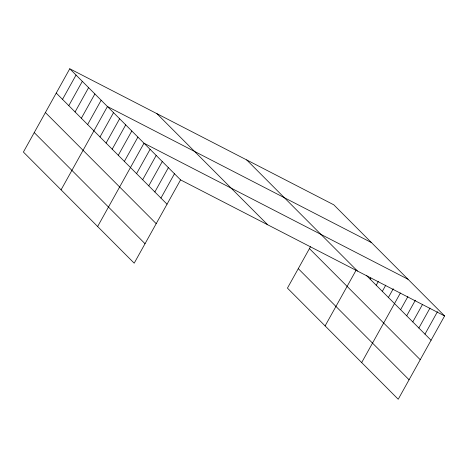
<?xml version="1.0" encoding="UTF-8"?>
<svg xmlns="http://www.w3.org/2000/svg" width="468" height="468" viewBox="0 0 468 468"><rect width="100%" height="100%" fill="white"/><g stroke="black" fill="none" stroke-linecap="round" stroke-linejoin="round"><path stroke-width="0.7" d="M69.767 68.755L23.4 152.059L134.199 263.18L180.566 179.882L69.767 68.755L333.801 204.82L444.6 315.941L398.233 399.245L287.434 288.118L310.483 246.712M62.513 99.356L76.044 75.05M68.796 105.657L82.321 81.35M75.073 111.951L88.604 87.645M81.35 118.252L94.881 93.939M87.627 124.546L101.158 100.24M61.074 189.838L107.435 106.534L371.475 242.599M100 136.954L113.531 112.648M106.096 143.068L119.627 118.761M112.191 149.181L125.716 124.874M118.281 155.288L131.812 130.981M124.377 161.401L137.908 137.095M97.636 226.512L143.998 143.208L408.037 279.273M136.562 173.628L150.093 149.321M142.658 179.741L156.189 155.429M148.754 185.849L162.285 161.542M154.849 191.962L168.375 167.655M160.939 198.075L174.47 173.768M325.108 325.904L356.195 270.048M370.13 279.133L370.826 277.887M376.225 285.246L378.308 281.502M382.321 291.353L385.79 285.123M388.411 297.467L393.272 288.744M361.67 362.577L400.403 292.986M400.602 309.693L407.885 296.601M406.698 315.801L415.368 300.222M412.788 321.914L422.505 304.463M418.883 328.027L429.987 308.084M424.979 334.14L437.463 311.7M180.566 179.882L444.6 315.941M366.579 275.564L431.069 340.248M246.671 159.916L357.47 271.042M309.436 248.596L420.235 359.716M156.897 113.654L267.696 224.78M298.274 268.655L409.073 379.776M56.236 93.062L167.035 204.188M45.402 112.531L156.201 223.657M34.234 132.59L145.033 243.711"/></g></svg>
